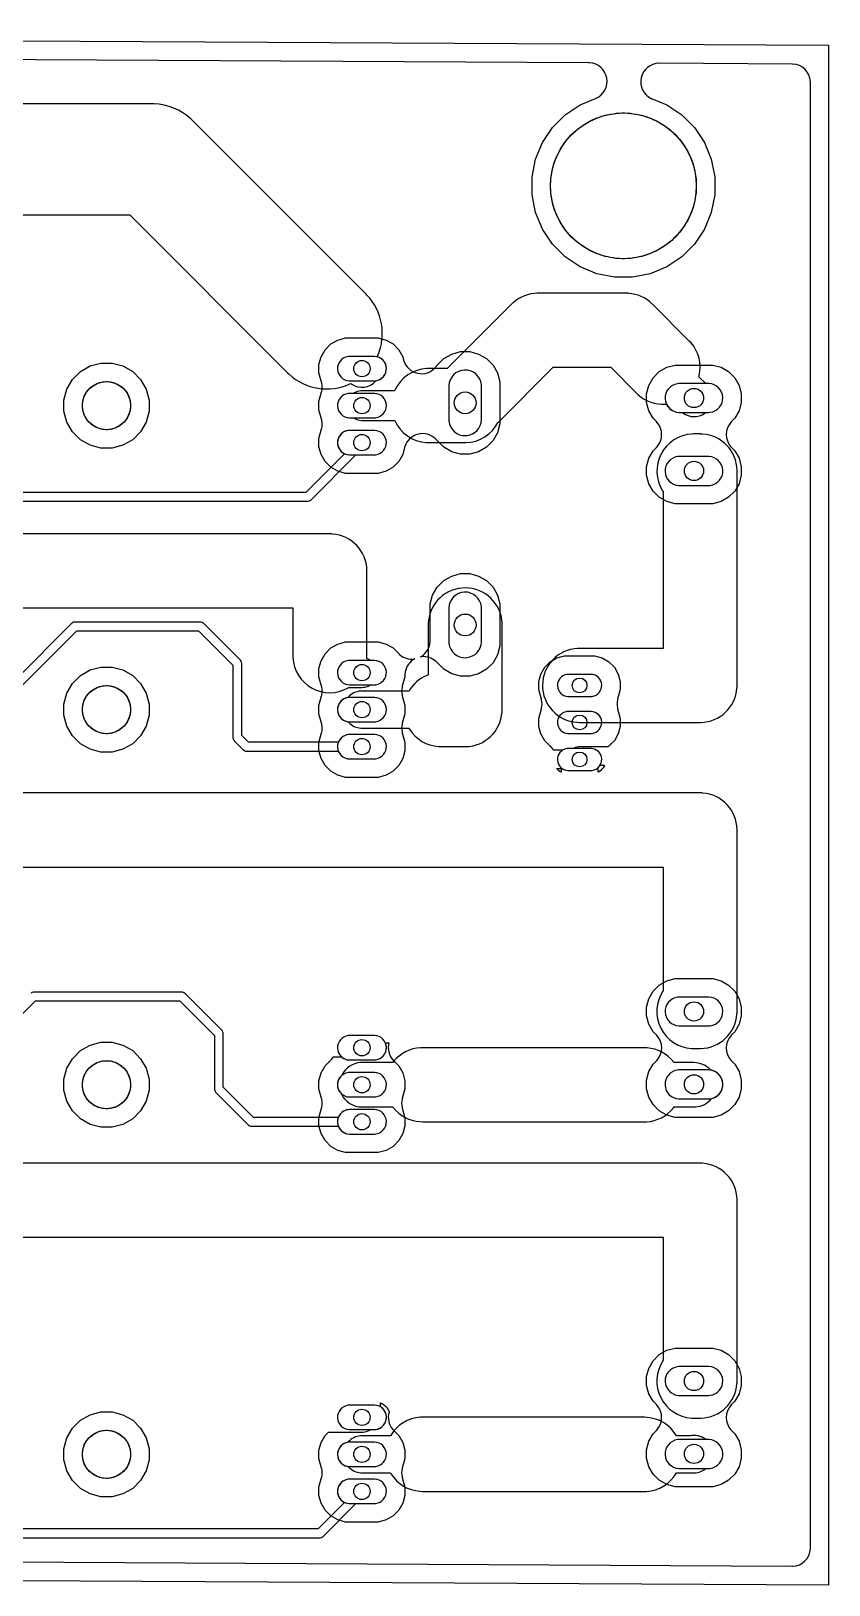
# Model space of a CAD drawing. Header units: millimetres. Extents: x 0 to 184, y -1 to 106.
# Drawn here: x 129.4 to 184.1, y -1 to 105.6 of the extents above; entities that cross this region are included whole.
import ezdxf

# ---------------------------------------------------------------- set-up
doc = ezdxf.new("R2010")
doc.units = ezdxf.units.MM

msp = doc.modelspace()

# ---------------------------------------------------------------- linework, layer by layer
at = {"layer": '16_copper'}
for points in [[(115.59, 93), (136.13, 93), (146.95, 82.18), (147.06, 82.07, 0.302387), (151.23, 81.41), (151.3, 81.44), (151.37, 81.39, 0.365908), (153, 81.6), (153.02, 81.63), (153.08, 81.64), (153.15, 81.66, 0.733231), (153.15, 83.26), (153.1, 83.27), (153.14, 83.35, 0.302387), (152.4, 87.51), (152.34, 87.57), (140.4, 99.5), (140.36, 99.55), (140.31, 99.59, 0.184308), (137.8, 100.62), (137.78, 100.62), (137.77, 100.62), (137.76, 100.62), (137.71, 100.62), (104.54, 100.62)], [(127.84, 73.36), (148.34, 73.36), (148.35, 73.36), (148.36, 73.36, 0.144215), (148.52, 73.42), (148.53, 73.42, 0.015626), (148.55, 73.44), (148.56, 73.44), (151.65, 76.54), (152.93, 76.54), (153.01, 76.55, 0.91633), (152.93, 78.22), (151.19, 78.22), (151.11, 78.21, 0.73323), (150.83, 76.64), (150.87, 76.62), (148.21, 73.96), (127.97, 73.96)], [(115.87, 66.04), (147.32, 66.04), (147.32, 62.77), (147.32, 62.64, 0.557341), (151.11, 60.55), (151.15, 60.58), (152.06, 60.58), (152.14, 60.59, 0.118201), (152.59, 60.73), (152.63, 60.76), (152.93, 60.76), (153.01, 60.77, 0.91633), (152.93, 62.44), (152.63, 62.44), (152.59, 62.46, 0.039239), (152.45, 62.54), (152.39, 62.56), (152.39, 62.6), (152.4, 62.77), (152.4, 68.58), (152.4, 68.6), (152.4, 68.62, 0.390218), (150.03, 71.11), (150, 71.12, 0.010987), (149.89, 71.12), (149.86, 71.12), (65.82, 71.12)], [(124.78, 56.75), (132.5, 64.47), (140.84, 64.47), (143.21, 62.1), (143.21, 57.15), (143.21, 57.14), (143.21, 57.13, 0.144215), (143.27, 56.97), (143.27, 56.96, 0.015626), (143.29, 56.94), (143.29, 56.93), (143.92, 56.3), (143.93, 56.3), (143.94, 56.29, 0.144213), (144.1, 56.22), (144.11, 56.22, 0.015609), (144.13, 56.22), (144.14, 56.22), (150.44, 56.22), (150.45, 56.2, 0.291473), (151.19, 55.68), (152.93, 55.68), (153.01, 55.69, 0.91633), (152.93, 57.36), (151.19, 57.36), (151.11, 57.35, 0.267949), (150.45, 56.84), (150.44, 56.82), (144.27, 56.82), (143.81, 57.28), (143.81, 62.23), (143.81, 62.24), (143.81, 62.25, 0.144215), (143.75, 62.41), (143.75, 62.42, 0.015626), (143.73, 62.44), (143.73, 62.45), (141.19, 64.99), (141.18, 64.99), (141.17, 65, 0.144213), (141.01, 65.07), (141, 65.07, 0.015609), (140.98, 65.07), (140.97, 65.07), (132.37, 65.07), (132.36, 65.07), (132.35, 65.07, 0.144215), (132.19, 65.01), (132.18, 65.01, 0.015626), (132.16, 64.99), (132.15, 64.99), (124.35, 57.18)], [(124.76, 48.26), (172.72, 48.26), (172.72, 39.75), (172.71, 39.74, 0.573708), (174.67, 35.81), (174.84, 35.81), (175.26, 35.81), (175.28, 35.81), (175.3, 35.81, 0.390218), (177.79, 38.18), (177.8, 38.21, 0.010987), (177.8, 38.32), (177.8, 38.35), (177.8, 50.8), (177.8, 50.82), (177.8, 50.84, 0.390218), (175.43, 53.33), (175.4, 53.34, 0.010987), (175.29, 53.34), (175.26, 53.34), (106.68, 53.34)], [(128.57, 37.97), (129.67, 39.07), (139.57, 39.07), (141.94, 36.7), (141.94, 33.02), (141.94, 33.01), (141.94, 33, 0.144215), (142, 32.84), (142, 32.83, 0.015626), (142.02, 32.81), (142.02, 32.8), (144.26, 30.56), (144.27, 30.56), (144.28, 30.55, 0.144213), (144.44, 30.48), (144.45, 30.48, 0.015609), (144.47, 30.48), (144.48, 30.48), (150.44, 30.48), (150.45, 30.46, 0.291473), (151.19, 29.94), (152.93, 29.94), (153.01, 29.95, 0.91633), (152.93, 31.62), (151.19, 31.62), (151.11, 31.61, 0.267949), (150.45, 31.1), (150.44, 31.08), (144.61, 31.08), (142.54, 33.15), (142.54, 36.83), (142.54, 36.84), (142.54, 36.85, 0.144215), (142.48, 37.01), (142.48, 37.02, 0.015626), (142.46, 37.04), (142.46, 37.05), (139.92, 39.59), (139.91, 39.59), (139.9, 39.6, 0.144213), (139.74, 39.67), (139.73, 39.67, 0.015609), (139.71, 39.67), (139.7, 39.67), (129.54, 39.67), (129.53, 39.67), (129.52, 39.67, 0.144215), (129.36, 39.61)], [(124.76, 22.86), (172.72, 22.86), (172.72, 14.39), (172.71, 14.38, 0.573708), (174.67, 10.45), (174.84, 10.45), (175.26, 10.45), (175.28, 10.45), (175.3, 10.45, 0.390218), (177.79, 12.82), (177.8, 12.85, 0.010987), (177.8, 12.96), (177.8, 12.99), (177.8, 25.4), (177.8, 25.42), (177.8, 25.44, 0.390218), (175.43, 27.93), (175.4, 27.94, 0.010987), (175.29, 27.94), (175.26, 27.94), (102.87, 27.94)], [(127, 2.24), (149.18, 2.24), (149.19, 2.24), (149.2, 2.24, 0.144215), (149.36, 2.3), (149.37, 2.3, 0.015626), (149.39, 2.32), (149.4, 2.32), (151.65, 4.58), (152.93, 4.58), (153.01, 4.59, 0.91633), (152.93, 6.26), (151.19, 6.26), (151.11, 6.25, 0.73323), (150.83, 4.68), (150.87, 4.66), (149.05, 2.84), (127.13, 2.84)]]:
    msp.add_lwpolyline(points, format="xyb", dxfattribs=at)
for points in [[(159.16, 77.38), (159.18, 77.38, 0.279811), (161.41, 78.79), (161.42, 78.79), (165.17, 82.55), (169.14, 82.55), (170.93, 80.76), (171.02, 80.67, 0.20107), (172.87, 80.02), (172.95, 80.03), (172.97, 79.98), (173.01, 79.91, 0.244699), (173.81, 79.45), (174.05, 79.45), (174.08, 79.42, 0.326622), (175.58, 79.4), (175.63, 79.45), (175.87, 79.45), (175.96, 79.46, 0.916332), (175.87, 81.43), (175.65, 81.43), (175.18, 81.9), (175.2, 81.99, 0.240089), (174.64, 84.23), (174.52, 84.35), (171.99, 86.89), (171.96, 86.91, 0.178595), (170.36, 87.62), (170.33, 87.63), (170.29, 87.63), (170.22, 87.63), (170.19, 87.63), (164.12, 87.63), (164.09, 87.63, 0.178596), (162.45, 87), (162.43, 86.98), (162.4, 86.96), (162.34, 86.9), (162.32, 86.89), (157.9, 82.46), (156.63, 82.46), (156.51, 82.46, 0.279811), (154.32, 80.98), (154.3, 80.94), (152.06, 80.94), (151.98, 80.93, 0.118201), (151.53, 80.79), (151.49, 80.76), (151.19, 80.76), (151.11, 80.75, 0.91633), (151.19, 79.08), (151.49, 79.08), (151.53, 79.06, 0.139181), (152.06, 78.9), (154.3, 78.9), (154.31, 78.9, 0.279811), (156.46, 77.39), (156.63, 77.38), (159.14, 77.38)], [(175.28, 58.18), (175.3, 58.18, 0.390218), (177.79, 60.55), (177.8, 60.58, 0.010987), (177.8, 60.69), (177.8, 60.72), (177.8, 75.44), (177.8, 75.46), (177.8, 75.48, 0.390218), (175.43, 77.97), (175.4, 77.97, 0.010987), (175.29, 77.97), (175.26, 77.98), (174.84, 77.98), (174.71, 77.97, 0.573708), (172.69, 74.08), (172.72, 74.04), (172.72, 63.26), (166.99, 63.26), (166.86, 63.26, 0.943796), (166.82, 58.19), (166.99, 58.18), (175.26, 58.18)], [(159.16, 56.52), (159.18, 56.52, 0.390218), (161.67, 58.89), (161.68, 58.92, 0.010987), (161.68, 59.03), (161.68, 59.06), (161.68, 64.87), (161.68, 65, 0.943796), (156.61, 65.04), (156.6, 64.87), (156.6, 61.44), (156.5, 61.4, 0.162631), (155.29, 60.34), (155.28, 60.33), (152.06, 60.33), (151.97, 60.33, 0.195357), (151.11, 59.91), (151.1, 59.89), (151.04, 59.88), (150.97, 59.86, 0.767327), (151.04, 58.24), (151.1, 58.23), (151.13, 58.2, 0.195357), (151.99, 57.79), (152.06, 57.79), (155.28, 57.79), (155.33, 57.71, 0.240088), (157.31, 56.53), (157.48, 56.52), (159.14, 56.52)], [(167.86, 57.43, 0.906347), (167.79, 58.94), (166.19, 58.94), (166.12, 58.93, 0.906347), (166.19, 57.42), (167.79, 57.42)], [(167.86, 54.89, 0.906347), (167.79, 56.4), (166.19, 56.4), (166.12, 56.39, 0.906347), (166.19, 54.88), (167.79, 54.88)], [(153.01, 35.03, 0.91633), (152.93, 36.7), (151.19, 36.7), (151.11, 36.69, 0.91633), (151.19, 35.02), (152.93, 35.02)], [(171.58, 30.78, 0.214006), (173.43, 31.73), (173.48, 31.8), (174.84, 31.8), (174.94, 31.8, 0.213926), (176.05, 32.38), (176.13, 32.4, 0.767327), (176.05, 34.31), (175.99, 34.32), (175.97, 34.34, 0.212117), (174.84, 34.84), (173.48, 34.84), (173.45, 34.88, 0.214006), (171.62, 35.85), (171.45, 35.86), (156.21, 35.86), (156.08, 35.86, 0.214006), (154.23, 34.91), (154.18, 34.84), (152.06, 34.84), (151.96, 34.84, 0.261923), (150.71, 34.03), (150.68, 33.96), (150.65, 33.94), (150.6, 33.89, 0.388878), (150.6, 32.75), (150.65, 32.7, 0.297343), (152.06, 31.8), (154.18, 31.8), (154.21, 31.76, 0.214006), (156.04, 30.79), (156.21, 30.78), (171.45, 30.78)], [(153.01, 9.67, 0.91633), (152.93, 11.34), (151.19, 11.34), (151.11, 11.33, 0.91633), (151.19, 9.66), (152.93, 9.66)], [(171.58, 5.42, 0.253245), (173.64, 6.68), (173.65, 6.69), (174.84, 6.69), (174.87, 6.69), (174.89, 6.69, 0.166199), (175.66, 6.99), (175.67, 6.99), (175.87, 6.99), (175.96, 7, 0.916332), (175.87, 8.98), (175.63, 8.98), (175.62, 8.99, 0.103745), (175.14, 9.22), (175.05, 9.24, 0.070271), (174.7, 9.25), (174.61, 9.23), (174.59, 9.23), (173.65, 9.23), (173.6, 9.31, 0.240088), (171.62, 10.49), (171.45, 10.5), (156.21, 10.5), (156.08, 10.5, 0.253245), (154.02, 9.24), (154.01, 9.23), (152.06, 9.23), (151.97, 9.23, 0.195357), (151.11, 8.81), (151.1, 8.79), (151.04, 8.78), (150.97, 8.76, 0.767327), (151.04, 7.14), (151.1, 7.13), (151.13, 7.1, 0.195357), (151.99, 6.69), (152.06, 6.69), (154.01, 6.69), (154.06, 6.61, 0.240088), (156.04, 5.43), (156.21, 5.42), (171.45, 5.42)]]:
    msp.add_lwpolyline(points, format="xyb", close=True, dxfattribs=at)
at = {"layer": '1_copper'}
msp.add_lwpolyline([(2.53, 1.26), (181.55, 0.28), (181.58, 0.28), (181.61, 0.28, 0.385926), (182.83, 1.48), (182.83, 1.5), (182.83, 1.51), (182.83, 1.53), (182.83, 1.55), (182.83, 102.09), (182.83, 102.12), (182.83, 102.14, 0.391869), (181.61, 103.36), (181.59, 103.36), (181.58, 103.36), (181.57, 103.36), (172.46, 103.41), (172.44, 103.41, 0.793368), (171.91, 101), (171.94, 100.99), (171.95, 100.98), (171.96, 100.98), (171.97, 100.97), (172.97, 100.56), (174, 99.87), (174.87, 99), (175.56, 97.97), (176.03, 96.83), (176.27, 95.62), (176.27, 94.38), (176.03, 93.17), (175.56, 92.03), (174.87, 91), (174, 90.13), (172.97, 89.44), (171.83, 88.97), (170.62, 88.73), (169.38, 88.73), (168.17, 88.97), (167.03, 89.44), (166, 90.13), (165.13, 91), (164.44, 92.03), (163.97, 93.17), (163.73, 94.38), (163.73, 95.62), (163.97, 96.83), (164.44, 97.97), (165.13, 99), (166, 99.87), (167.03, 100.56), (168.09, 101), (168.11, 101), (168.12, 101.01, 0.786533), (167.68, 103.44), (167.64, 103.44), (167.62, 103.44), (167.62, 103.44), (167.61, 103.44), (91.69, 103.85)], format="xyb", dxfattribs=at)
for points in [[(150.94, 75.27), (150.41, 75.42), (149.93, 75.69), (149.53, 76.09), (149.26, 76.57), (149.11, 77.1), (149.11, 77.66), (149.29, 78.32), (149.3, 78.35), (149.31, 78.38, 0.105623), (149.31, 78.91), (149.3, 78.93), (149.3, 78.94), (149.3, 78.95), (149.29, 78.98), (149.11, 79.64), (149.11, 80.2), (149.29, 80.86), (149.3, 80.89), (149.31, 80.92, 0.105623), (149.31, 81.45), (149.3, 81.47), (149.3, 81.48), (149.3, 81.49), (149.29, 81.52), (149.11, 82.18), (149.11, 82.74), (149.26, 83.27), (149.53, 83.75), (149.93, 84.15), (150.41, 84.42), (150.94, 84.57), (153.18, 84.57), (153.71, 84.42), (154.19, 84.15), (154.59, 83.75), (154.86, 83.27), (154.92, 83.05, 0.604475), (157.12, 82.56), (157.14, 82.59), (157.16, 82.61, 0.017248), (157.21, 82.69), (157.22, 82.7), (157.22, 82.7), (157.67, 83.15), (158.22, 83.46), (158.82, 83.63), (159.46, 83.63), (160.06, 83.46), (160.61, 83.15), (161.06, 82.7), (161.37, 82.16), (161.53, 81.55), (161.53, 78.67), (161.37, 78.06), (161.06, 77.52), (160.61, 77.07), (160.06, 76.76), (159.46, 76.59), (158.82, 76.59), (158.22, 76.76), (157.67, 77.07), (157.12, 77.62), (157.12, 77.62), (157.11, 77.63, 0.557556), (155.01, 77.12), (154.99, 77.05), (154.86, 76.57), (154.59, 76.09), (154.19, 75.69), (153.71, 75.42), (153.18, 75.27)], [(153.01, 81.63, 0.91633), (152.93, 83.3), (151.19, 83.3), (151.11, 83.29, 0.91633), (151.19, 81.62), (152.93, 81.62)], [(159.27, 77.87, 0.368919), (160.26, 78.94), (160.26, 81.28), (160.26, 81.37, 0.92439), (158.02, 81.28), (158.02, 78.94), (158.02, 78.85, 0.391392), (159.18, 77.86)], [(173.55, 73.17), (172.98, 73.33), (172.46, 73.63), (172.04, 74.05), (171.74, 74.56), (171.59, 75.14), (171.59, 75.73), (171.74, 76.31), (172.04, 76.82), (172.26, 77.04), (172.27, 77.06), (172.29, 77.08, 0.385926), (172.3, 78.78), (172.29, 78.8, 0.005349), (172.27, 78.82), (172.26, 78.84), (172.04, 79.05), (171.74, 79.57), (171.59, 80.14), (171.59, 80.74), (171.74, 81.31), (172.04, 81.83), (172.46, 82.25), (172.98, 82.55), (173.55, 82.7), (176.13, 82.7), (176.7, 82.55), (177.22, 82.25), (177.64, 81.83), (177.94, 81.31), (178.09, 80.74), (178.09, 80.14), (177.94, 79.57), (177.64, 79.05), (177.42, 78.84), (177.41, 78.82), (177.39, 78.8, 0.385926), (177.38, 77.09), (177.39, 77.07, 0.005337), (177.41, 77.05), (177.42, 77.04), (177.64, 76.82), (177.94, 76.31), (178.09, 75.73), (178.09, 75.14), (177.94, 74.56), (177.64, 74.05), (177.22, 73.63), (176.7, 73.33), (176.13, 73.17)], [(175.96, 79.46, 0.916332), (175.87, 81.43), (173.81, 81.43), (173.72, 81.42, 0.916332), (173.81, 79.45), (175.87, 79.45)], [(153.01, 79.09, 0.91633), (152.93, 80.76), (151.19, 80.76), (151.11, 80.75, 0.91633), (151.19, 79.08), (152.93, 79.08)], [(153.01, 76.55, 0.91633), (152.93, 78.22), (151.19, 78.22), (151.11, 78.21, 0.91633), (151.19, 76.54), (152.93, 76.54)], [(175.96, 74.45, 0.916332), (175.87, 76.43), (173.81, 76.43), (173.72, 76.42, 0.916332), (173.81, 74.44), (175.87, 74.44)], [(158.82, 61.35), (158.22, 61.52), (157.67, 61.83), (157.17, 62.33), (157.15, 62.35), (157.12, 62.38, 0.206267), (156.17, 62.69), (156.13, 62.69), (156.12, 62.69), (156.12, 62.69), (156.08, 62.68), (156.08, 62.68), (156.09, 62.69), (156.12, 62.71, 0.2506), (156.74, 63.73), (156.74, 63.74), (156.74, 63.75), (156.75, 63.76), (156.75, 63.8), (156.75, 66.31), (156.91, 66.92), (157.22, 67.46), (157.67, 67.91), (158.22, 68.22), (158.82, 68.39), (159.46, 68.39), (160.06, 68.22), (160.61, 67.91), (161.06, 67.46), (161.37, 66.92), (161.53, 66.31), (161.53, 63.43), (161.37, 62.82), (161.06, 62.28), (160.61, 61.83), (160.06, 61.52), (159.46, 61.35)], [(159.27, 62.63, 0.368919), (160.26, 63.7), (160.26, 66.04), (160.26, 66.13, 0.92439), (158.02, 66.04), (158.02, 63.7), (158.02, 63.61, 0.391392), (159.18, 62.62)], [(150.94, 54.41), (150.41, 54.56), (149.93, 54.83), (149.53, 55.23), (149.26, 55.71), (149.11, 56.24), (149.11, 56.8), (149.29, 57.46), (149.3, 57.49), (149.31, 57.52, 0.105623), (149.31, 58.05), (149.3, 58.07), (149.3, 58.08), (149.3, 58.09), (149.29, 58.12), (149.11, 58.78), (149.11, 59.34), (149.29, 60), (149.3, 60.03), (149.31, 60.06, 0.105623), (149.31, 60.59), (149.3, 60.61), (149.3, 60.62), (149.3, 60.63), (149.29, 60.66), (149.11, 61.32), (149.11, 61.88), (149.26, 62.41), (149.53, 62.89), (149.93, 63.29), (150.41, 63.56), (150.94, 63.71), (153.18, 63.71), (153.71, 63.56), (154.19, 63.29), (154.58, 62.9), (154.6, 62.88), (154.63, 62.85, 0.21721), (155.64, 62.54), (155.67, 62.55), (155.68, 62.55), (155.66, 62.54), (155.63, 62.52, -0.003064), (155.62, 62.51), (155.59, 62.49), (155.56, 62.47, 0.23204), (155.01, 61.5), (155.01, 61.49), (155.01, 61.48), (155.01, 61.46), (155.01, 61.43), (155.01, 61.32), (154.83, 60.66), (154.82, 60.63), (154.81, 60.6, 0.105623), (154.81, 60.07), (154.82, 60.05), (154.82, 60.04), (154.82, 60.03), (154.83, 60), (155.01, 59.34), (155.01, 58.78), (154.83, 58.12), (154.82, 58.09), (154.81, 58.06, 0.105623), (154.81, 57.53), (154.82, 57.51), (154.82, 57.5), (154.82, 57.49), (154.83, 57.46), (155.01, 56.8), (155.01, 56.24), (154.86, 55.71), (154.59, 55.23), (154.19, 54.83), (153.71, 54.56), (153.18, 54.41)], [(153.01, 60.77, 0.91633), (152.93, 62.44), (151.19, 62.44), (151.11, 62.43, 0.91633), (151.19, 60.76), (152.93, 60.76)], [(165.2, 56.28), (165.19, 56.29, 0.056923), (165.02, 56.52), (165, 56.53), (164.98, 56.55), (164.97, 56.56), (164.97, 56.56), (164.97, 56.56), (164.96, 56.57), (164.95, 56.58), (164.95, 56.58), (164.93, 56.6, 0.011228), (164.89, 56.64), (164.85, 56.68), (164.84, 56.69), (164.84, 56.69), (164.84, 56.69), (164.6, 56.93), (164.33, 57.4), (164.2, 57.91), (164.2, 58.45), (164.38, 59.12), (164.38, 59.15), (164.39, 59.18, 0.105623), (164.39, 59.71), (164.39, 59.73), (164.39, 59.74), (164.38, 59.75), (164.38, 59.78), (164.2, 60.45), (164.2, 60.99), (164.33, 61.5), (164.6, 61.97), (164.98, 62.35), (165.44, 62.61), (165.96, 62.75), (168.02, 62.75), (168.54, 62.61), (169, 62.35), (169.38, 61.97), (169.65, 61.5), (169.78, 60.99), (169.78, 60.45), (169.6, 59.78), (169.6, 59.75), (169.59, 59.72, 0.105623), (169.59, 59.19), (169.59, 59.17), (169.59, 59.16), (169.6, 59.15), (169.6, 59.12), (169.78, 58.45), (169.78, 57.91), (169.65, 57.4), (169.38, 56.93), (169.14, 56.69), (169.13, 56.68), (169.12, 56.68, 0.012274), (169.08, 56.63), (169.07, 56.62), (169.07, 56.61), (169.06, 56.61), (169.05, 56.6), (169.03, 56.58), (169.03, 56.58, 0.008465), (169, 56.55), (169, 56.55, 0.009066), (168.96, 56.52), (168.96, 56.51), (166.99, 56.51), (166.98, 56.51), (166.98, 56.51, 0.145667), (166.63, 56.41), (166.63, 56.4), (166.63, 56.4), (166.19, 56.4), (166.12, 56.39, 0.098491), (165.84, 56.29), (165.81, 56.28)], [(167.86, 59.97, 0.906347), (167.79, 61.48), (166.19, 61.48), (166.12, 61.47, 0.906347), (166.19, 59.96), (167.79, 59.96)], [(153.01, 58.23, 0.91633), (152.93, 59.9), (151.19, 59.9), (151.11, 59.89, 0.91633), (151.19, 58.22), (152.93, 58.22)], [(167.86, 57.43, 0.906347), (167.79, 58.94), (166.19, 58.94), (166.12, 58.93, 0.906347), (166.19, 57.42), (167.79, 57.42)], [(153.01, 55.69, 0.91633), (152.93, 57.36), (151.19, 57.36), (151.11, 57.35, 0.91633), (151.19, 55.68), (152.93, 55.68)], [(165.66, 54.79), (165.56, 54.87), (165.46, 54.97), (165.43, 55.01), (165.73, 55.01), (165.73, 55, 0.010695), (165.72, 54.95), (165.72, 54.93, 0.005348), (165.72, 54.9), (165.72, 54.88), (165.72, 54.76)], [(168.26, 54.88, 0.035091), (168.25, 55.06), (168.25, 55.06), (168.26, 55.07), (168.32, 55.13, 0.048029), (168.4, 55.25), (168.67, 55.25), (168.68, 55.24), (168.68, 55.23), (168.67, 55.19), (168.6, 55.07), (168.52, 54.97), (168.42, 54.87), (168.32, 54.79), (168.26, 54.76)], [(173.55, 31.08), (172.98, 31.24), (172.46, 31.54), (172.04, 31.96), (171.74, 32.47), (171.59, 33.05), (171.59, 33.64), (171.74, 34.22), (172.04, 34.73), (172.26, 34.95), (172.27, 34.97), (172.29, 34.99), (172.3, 35), (172.3, 35), (172.31, 35), (172.32, 35.01, 0.378084), (172.3, 36.69), (172.29, 36.71, 0.005349), (172.27, 36.73), (172.26, 36.75), (172.04, 36.96), (171.74, 37.48), (171.59, 38.05), (171.59, 38.65), (171.74, 39.22), (172.04, 39.74), (172.46, 40.16), (172.98, 40.46), (173.55, 40.61), (176.13, 40.61), (176.7, 40.46), (177.22, 40.16), (177.64, 39.74), (177.94, 39.22), (178.09, 38.65), (178.09, 38.05), (177.94, 37.48), (177.64, 36.96), (177.42, 36.75), (177.41, 36.73), (177.39, 36.71, 0.385926), (177.38, 35), (177.39, 34.99), (177.39, 34.98), (177.39, 34.98), (177.4, 34.97), (177.41, 34.96), (177.42, 34.95), (177.64, 34.73), (177.94, 34.22), (178.09, 33.64), (178.09, 33.05), (177.94, 32.47), (177.64, 31.96), (177.22, 31.54), (176.7, 31.24), (176.13, 31.08)], [(175.96, 37.37, 0.916332), (175.87, 39.34), (173.81, 39.34), (173.72, 39.33, 0.916332), (173.81, 37.36), (175.87, 37.36)], [(150.94, 28.67), (150.41, 28.82), (149.93, 29.09), (149.53, 29.49), (149.26, 29.97), (149.11, 30.5), (149.11, 31.06), (149.29, 31.72), (149.29, 31.73), (149.29, 31.73), (149.3, 31.74), (149.3, 31.75), (149.31, 31.78, 0.105623), (149.31, 32.31), (149.3, 32.33), (149.3, 32.34), (149.3, 32.35), (149.29, 32.38), (149.11, 33.04), (149.11, 33.6), (149.26, 34.13), (149.53, 34.61), (149.76, 34.84), (149.77, 34.85), (149.78, 34.86, 0.010141), (149.82, 34.9), (149.82, 34.9), (149.84, 34.92), (149.84, 34.92), (149.85, 34.94), (149.86, 34.94), (149.87, 34.95, 0.066016), (150.08, 35.21), (150.08, 35.23), (150.67, 35.23), (150.71, 35.19, 0.153915), (151.19, 35.02), (152.93, 35.02), (153.01, 35.03, 0.493145), (153.67, 36.18), (153.67, 36.2), (153.91, 36.2), (153.91, 36.18, 0.24578), (154.17, 35.03), (154.19, 35.02, 0.012722), (154.23, 34.97), (154.25, 34.95), (154.26, 34.94), (154.26, 34.94), (154.27, 34.93), (154.28, 34.92), (154.28, 34.92), (154.3, 34.9), (154.3, 34.9), (154.31, 34.89), (154.34, 34.86), (154.35, 34.85), (154.36, 34.84), (154.36, 34.84), (154.59, 34.61), (154.86, 34.13), (155.01, 33.6), (155.01, 33.04), (154.83, 32.38), (154.82, 32.35), (154.81, 32.32, 0.105623), (154.81, 31.79), (154.82, 31.77), (154.82, 31.76), (154.82, 31.75), (154.83, 31.72), (155.01, 31.06), (155.01, 30.5), (154.86, 29.97), (154.59, 29.49), (154.19, 29.09), (153.71, 28.82), (153.18, 28.67)], [(153.01, 32.49, 0.91633), (152.93, 34.16), (151.19, 34.16), (151.11, 34.15, 0.91633), (151.19, 32.48), (152.93, 32.48)], [(175.96, 32.36, 0.916332), (175.87, 34.34), (173.81, 34.34), (173.72, 34.33, 0.916332), (173.81, 32.35), (175.87, 32.35)], [(153.01, 29.95, 0.91633), (152.93, 31.62), (151.19, 31.62), (151.11, 31.61, 0.91633), (151.19, 29.94), (152.93, 29.94)], [(173.55, 5.72), (172.98, 5.88), (172.46, 6.18), (172.04, 6.6), (171.74, 7.11), (171.59, 7.69), (171.59, 8.28), (171.74, 8.86), (172.04, 9.37), (172.26, 9.59), (172.27, 9.61), (172.29, 9.63, 0.385926), (172.3, 11.33), (172.29, 11.35, 0.005349), (172.27, 11.37), (172.26, 11.39), (172.04, 11.6), (171.74, 12.12), (171.59, 12.69), (171.59, 13.29), (171.74, 13.86), (172.04, 14.38), (172.46, 14.8), (172.98, 15.1), (173.55, 15.25), (176.13, 15.25), (176.7, 15.1), (177.22, 14.8), (177.64, 14.38), (177.94, 13.86), (178.09, 13.29), (178.09, 12.69), (177.94, 12.12), (177.64, 11.6), (177.42, 11.39), (177.41, 11.37), (177.39, 11.35, 0.385926), (177.38, 9.64), (177.39, 9.62, 0.005337), (177.41, 9.6), (177.42, 9.59), (177.64, 9.37), (177.94, 8.86), (178.09, 8.28), (178.09, 7.69), (177.94, 7.11), (177.64, 6.6), (177.22, 6.18), (176.7, 5.88), (176.13, 5.72)], [(175.96, 12.01, 0.916332), (175.87, 13.98), (173.81, 13.98), (173.72, 13.97, 0.916332), (173.81, 12), (175.87, 12)], [(150.94, 3.31), (150.41, 3.46), (149.93, 3.73), (149.53, 4.13), (149.26, 4.61), (149.11, 5.14), (149.11, 5.7), (149.29, 6.36), (149.3, 6.39), (149.31, 6.42, 0.105623), (149.31, 6.95), (149.3, 6.97), (149.3, 6.98), (149.3, 6.99), (149.29, 7.02), (149.11, 7.68), (149.11, 8.24), (149.26, 8.77), (149.53, 9.25), (149.76, 9.48), (149.76, 9.48), (152.06, 9.48), (152.14, 9.49, 0.118201), (152.59, 9.63), (152.63, 9.66), (152.93, 9.66), (153.01, 9.67, 0.700207), (153.35, 11.21), (153.32, 11.22, 0.009263), (153.33, 11.27), (153.33, 11.29, 0.005348), (153.33, 11.32), (153.33, 11.34), (153.33, 11.5), (153.43, 11.46), (153.53, 11.39), (153.63, 11.32), (153.71, 11.23), (153.79, 11.13), (153.86, 11.03), (153.91, 10.92), (153.92, 10.88), (153.92, 10.86, 0.255109), (154.17, 9.67), (154.19, 9.66, 0.012722), (154.23, 9.61), (154.25, 9.59), (154.26, 9.58), (154.26, 9.58), (154.27, 9.57), (154.28, 9.56), (154.28, 9.56), (154.3, 9.54), (154.3, 9.54), (154.31, 9.53), (154.34, 9.5), (154.35, 9.49), (154.36, 9.48), (154.36, 9.48), (154.59, 9.25), (154.86, 8.77), (155.01, 8.24), (155.01, 7.68), (154.83, 7.02), (154.82, 6.99), (154.81, 6.96, 0.105623), (154.81, 6.43), (154.82, 6.41), (154.82, 6.4), (154.82, 6.39), (154.83, 6.36), (155.01, 5.7), (155.01, 5.14), (154.86, 4.61), (154.59, 4.13), (154.19, 3.73), (153.71, 3.46), (153.18, 3.31)], [(153.01, 7.13, 0.91633), (152.93, 8.8), (151.19, 8.8), (151.11, 8.79, 0.91633), (151.19, 7.12), (152.93, 7.12)], [(175.96, 7, 0.916332), (175.87, 8.98), (173.81, 8.98), (173.72, 8.97, 0.916332), (173.81, 6.99), (175.87, 6.99)], [(153.01, 4.59, 0.91633), (152.93, 6.26), (151.19, 6.26), (151.11, 6.25, 0.91633), (151.19, 4.58), (152.93, 4.58)]]:
    msp.add_lwpolyline(points, format="xyb", close=True, dxfattribs=at)
for points in [[(134.15, 77), (133.41, 77.2), (132.74, 77.58), (132.2, 78.13), (131.81, 78.79), (131.61, 79.54), (131.61, 80.3), (131.81, 81.05), (132.2, 81.71), (132.74, 82.26), (133.41, 82.64), (134.15, 82.84), (134.92, 82.84), (135.66, 82.64), (136.33, 82.26), (136.87, 81.71), (137.26, 81.05), (137.45, 80.3), (137.45, 79.54), (137.26, 78.79), (136.87, 78.13), (136.33, 77.58), (135.66, 77.2), (134.92, 77)], [(134.15, 56.14), (133.41, 56.34), (132.74, 56.72), (132.2, 57.27), (131.81, 57.93), (131.61, 58.68), (131.61, 59.44), (131.81, 60.19), (132.2, 60.85), (132.74, 61.4), (133.41, 61.78), (134.15, 61.98), (134.92, 61.98), (135.66, 61.78), (136.33, 61.4), (136.87, 60.85), (137.26, 60.19), (137.45, 59.44), (137.45, 58.68), (137.26, 57.93), (136.87, 57.27), (136.33, 56.72), (135.66, 56.34), (134.92, 56.14)], [(134.15, 30.4), (133.41, 30.6), (132.74, 30.98), (132.2, 31.53), (131.81, 32.19), (131.61, 32.94), (131.61, 33.7), (131.81, 34.45), (132.2, 35.11), (132.74, 35.66), (133.41, 36.04), (134.15, 36.24), (134.92, 36.24), (135.66, 36.04), (136.33, 35.66), (136.87, 35.11), (137.26, 34.45), (137.45, 33.7), (137.45, 32.94), (137.26, 32.19), (136.87, 31.53), (136.33, 30.98), (135.66, 30.6), (134.92, 30.4)], [(134.15, 5.04), (133.41, 5.24), (132.74, 5.62), (132.2, 6.17), (131.81, 6.83), (131.61, 7.58), (131.61, 8.34), (131.81, 9.09), (132.2, 9.75), (132.74, 10.3), (133.41, 10.68), (134.15, 10.88), (134.92, 10.88), (135.66, 10.68), (136.33, 10.3), (136.87, 9.75), (137.26, 9.09), (137.45, 8.34), (137.45, 7.58), (137.26, 6.83), (136.87, 6.17), (136.33, 5.62), (135.66, 5.24), (134.92, 5.04)]]:
    msp.add_lwpolyline(points, close=True, dxfattribs=at)
at = {"layer": 'drills_NPTH'}
for centre, radius in [((170, 95), 5), ((134.53, 79.92), 1.65), ((134.53, 59.06), 1.65), ((134.53, 33.32), 1.65), ((134.53, 7.96), 1.65)]:
    msp.add_circle(centre, radius, dxfattribs=at)
at = {"layer": 'drills_PTH'}
for centre, radius in [((152.06, 82.46), 0.559), ((174.84, 80.44), 0.66), ((152.06, 79.92), 0.559), ((159.14, 80.11), 0.749), ((152.06, 77.38), 0.559), ((174.84, 75.44), 0.66), ((159.14, 64.87), 0.749), ((152.06, 61.6), 0.559), ((166.99, 60.72), 0.508), ((152.06, 59.06), 0.559), ((166.99, 58.18), 0.508), ((152.06, 56.52), 0.559), ((166.99, 55.64), 0.508), ((174.84, 38.35), 0.66), ((152.06, 35.86), 0.559), ((152.06, 33.32), 0.559), ((174.84, 33.35), 0.66), ((152.06, 30.78), 0.559), ((174.84, 12.99), 0.66), ((152.06, 10.5), 0.559), ((174.84, 7.99), 0.66), ((152.06, 7.96), 0.559), ((152.06, 5.42), 0.559)]:
    msp.add_circle(centre, radius, dxfattribs=at)
at = {"layer": 'holes'}
for points in [[(175, 94.9), (174.99, 94.71), (174.98, 94.51), (174.95, 94.31), (174.92, 94.12), (174.88, 93.93), (174.84, 93.74), (174.79, 93.55), (174.72, 93.36), (174.66, 93.18), (174.58, 93), (174.5, 92.82), (174.41, 92.64), (174.31, 92.47), (174.21, 92.3), (174.1, 92.14), (173.99, 91.98), (173.87, 91.83), (173.74, 91.68), (173.6, 91.53), (173.47, 91.4), (173.32, 91.26), (173.17, 91.13), (173.02, 91.01), (172.86, 90.9), (172.7, 90.79), (172.53, 90.69), (172.36, 90.59), (172.18, 90.5), (172, 90.42), (171.82, 90.34), (171.64, 90.28), (171.45, 90.21), (171.26, 90.16), (171.07, 90.12), (170.88, 90.08), (170.69, 90.05), (170.49, 90.02), (170.29, 90.01), (170.1, 90), (169.9, 90), (169.71, 90.01), (169.51, 90.02), (169.31, 90.05), (169.12, 90.08), (168.93, 90.12), (168.74, 90.16), (168.55, 90.21), (168.36, 90.28), (168.18, 90.34), (168, 90.42), (167.82, 90.5), (167.64, 90.59), (167.47, 90.69), (167.3, 90.79), (167.14, 90.9), (166.98, 91.01), (166.83, 91.13), (166.68, 91.26), (166.53, 91.4), (166.4, 91.53), (166.26, 91.68), (166.13, 91.83), (166.01, 91.98), (165.9, 92.14), (165.79, 92.3), (165.69, 92.47), (165.59, 92.64), (165.5, 92.82), (165.42, 93), (165.34, 93.18), (165.28, 93.36), (165.21, 93.55), (165.16, 93.74), (165.12, 93.93), (165.08, 94.12), (165.05, 94.31), (165.02, 94.51), (165.01, 94.71), (165, 94.9), (165, 95.1), (165.01, 95.29), (165.02, 95.49), (165.05, 95.69), (165.08, 95.88), (165.12, 96.07), (165.16, 96.26), (165.21, 96.45), (165.28, 96.64), (165.34, 96.82), (165.42, 97), (165.5, 97.18), (165.59, 97.36), (165.69, 97.53), (165.79, 97.7), (165.9, 97.86), (166.01, 98.02), (166.13, 98.17), (166.26, 98.32), (166.4, 98.47), (166.53, 98.6), (166.68, 98.74), (166.83, 98.87), (166.98, 98.99), (167.14, 99.1), (167.3, 99.21), (167.47, 99.31), (167.64, 99.41), (167.82, 99.5), (168, 99.58), (168.18, 99.66), (168.36, 99.72), (168.55, 99.79), (168.74, 99.84), (168.93, 99.88), (169.12, 99.92), (169.31, 99.95), (169.51, 99.98), (169.71, 99.99), (169.9, 100), (170.1, 100), (170.29, 99.99), (170.49, 99.98), (170.69, 99.95), (170.88, 99.92), (171.07, 99.88), (171.26, 99.84), (171.45, 99.79), (171.64, 99.72), (171.82, 99.66), (172, 99.58), (172.18, 99.5), (172.36, 99.41), (172.53, 99.31), (172.7, 99.21), (172.86, 99.1), (173.02, 98.99), (173.17, 98.87), (173.32, 98.74), (173.47, 98.6), (173.6, 98.47), (173.74, 98.32), (173.87, 98.17), (173.99, 98.02), (174.1, 97.86), (174.21, 97.7), (174.31, 97.53), (174.41, 97.36), (174.5, 97.18), (174.58, 97), (174.66, 96.82), (174.72, 96.64), (174.79, 96.45), (174.84, 96.26), (174.88, 96.07), (174.92, 95.88), (174.95, 95.69), (174.98, 95.49), (174.99, 95.29), (175, 95.1), (175, 94.9)], [(134.59, 81.57), (134.7, 81.56), (134.8, 81.55), (134.91, 81.53), (135.01, 81.5), (135.12, 81.47), (135.22, 81.42), (135.31, 81.38), (135.41, 81.32), (135.5, 81.26), (135.58, 81.2), (135.66, 81.13), (135.74, 81.05), (135.81, 80.97), (135.88, 80.88), (135.94, 80.79), (135.99, 80.7), (136.04, 80.6), (136.08, 80.5), (136.11, 80.4), (136.14, 80.3), (136.16, 80.19), (136.18, 80.08), (136.19, 79.97), (136.19, 79.87), (136.18, 79.76), (136.16, 79.65), (136.14, 79.54), (136.11, 79.44), (136.08, 79.34), (136.04, 79.24), (135.99, 79.14), (135.94, 79.05), (135.88, 78.96), (135.81, 78.87), (135.74, 78.79), (135.66, 78.71), (135.58, 78.64), (135.5, 78.58), (135.41, 78.52), (135.31, 78.46), (135.22, 78.42), (135.12, 78.37), (135.01, 78.34), (134.91, 78.31), (134.8, 78.29), (134.7, 78.28), (134.59, 78.27), (134.48, 78.27), (134.37, 78.28), (134.26, 78.29), (134.16, 78.31), (134.05, 78.34), (133.95, 78.37), (133.85, 78.42), (133.76, 78.46), (133.66, 78.52), (133.57, 78.58), (133.49, 78.64), (133.4, 78.71), (133.33, 78.79), (133.26, 78.87), (133.19, 78.96), (133.13, 79.05), (133.08, 79.14), (133.03, 79.24), (132.99, 79.34), (132.95, 79.44), (132.93, 79.54), (132.9, 79.65), (132.89, 79.76), (132.88, 79.87), (132.88, 79.97), (132.89, 80.08), (132.9, 80.19), (132.93, 80.3), (132.95, 80.4), (132.99, 80.5), (133.03, 80.6), (133.08, 80.7), (133.13, 80.79), (133.19, 80.88), (133.26, 80.97), (133.33, 81.05), (133.4, 81.13), (133.49, 81.2), (133.57, 81.26), (133.66, 81.32), (133.76, 81.38), (133.85, 81.42), (133.95, 81.47), (134.05, 81.5), (134.16, 81.53), (134.26, 81.55), (134.37, 81.56), (134.48, 81.57), (134.59, 81.57)], [(134.59, 60.71), (134.7, 60.7), (134.8, 60.69), (134.91, 60.67), (135.01, 60.64), (135.12, 60.61), (135.22, 60.56), (135.31, 60.52), (135.41, 60.46), (135.5, 60.4), (135.58, 60.34), (135.66, 60.27), (135.74, 60.19), (135.81, 60.11), (135.88, 60.02), (135.94, 59.93), (135.99, 59.84), (136.04, 59.74), (136.08, 59.64), (136.11, 59.54), (136.14, 59.44), (136.16, 59.33), (136.18, 59.22), (136.19, 59.11), (136.19, 59.01), (136.18, 58.9), (136.16, 58.79), (136.14, 58.68), (136.11, 58.58), (136.08, 58.48), (136.04, 58.38), (135.99, 58.28), (135.94, 58.19), (135.88, 58.1), (135.81, 58.01), (135.74, 57.93), (135.66, 57.85), (135.58, 57.78), (135.5, 57.72), (135.41, 57.66), (135.31, 57.6), (135.22, 57.56), (135.12, 57.51), (135.01, 57.48), (134.91, 57.45), (134.8, 57.43), (134.7, 57.42), (134.59, 57.41), (134.48, 57.41), (134.37, 57.42), (134.26, 57.43), (134.16, 57.45), (134.05, 57.48), (133.95, 57.51), (133.85, 57.56), (133.76, 57.6), (133.66, 57.66), (133.57, 57.72), (133.49, 57.78), (133.4, 57.85), (133.33, 57.93), (133.26, 58.01), (133.19, 58.1), (133.13, 58.19), (133.08, 58.28), (133.03, 58.38), (132.99, 58.48), (132.95, 58.58), (132.93, 58.68), (132.9, 58.79), (132.89, 58.9), (132.88, 59.01), (132.88, 59.11), (132.89, 59.22), (132.9, 59.33), (132.93, 59.44), (132.95, 59.54), (132.99, 59.64), (133.03, 59.74), (133.08, 59.84), (133.13, 59.93), (133.19, 60.02), (133.26, 60.11), (133.33, 60.19), (133.4, 60.27), (133.49, 60.34), (133.57, 60.4), (133.66, 60.46), (133.76, 60.52), (133.85, 60.56), (133.95, 60.61), (134.05, 60.64), (134.16, 60.67), (134.26, 60.69), (134.37, 60.7), (134.48, 60.71), (134.59, 60.71)], [(134.59, 34.97), (134.7, 34.96), (134.8, 34.95), (134.91, 34.93), (135.01, 34.9), (135.12, 34.87), (135.22, 34.82), (135.31, 34.78), (135.41, 34.72), (135.5, 34.66), (135.58, 34.6), (135.66, 34.53), (135.74, 34.45), (135.81, 34.37), (135.88, 34.28), (135.94, 34.19), (135.99, 34.1), (136.04, 34), (136.08, 33.9), (136.11, 33.8), (136.14, 33.7), (136.16, 33.59), (136.18, 33.48), (136.19, 33.37), (136.19, 33.27), (136.18, 33.16), (136.16, 33.05), (136.14, 32.94), (136.11, 32.84), (136.08, 32.74), (136.04, 32.64), (135.99, 32.54), (135.94, 32.45), (135.88, 32.36), (135.81, 32.27), (135.74, 32.19), (135.66, 32.11), (135.58, 32.04), (135.5, 31.98), (135.41, 31.92), (135.31, 31.86), (135.22, 31.82), (135.12, 31.77), (135.01, 31.74), (134.91, 31.71), (134.8, 31.69), (134.7, 31.68), (134.59, 31.67), (134.48, 31.67), (134.37, 31.68), (134.26, 31.69), (134.16, 31.71), (134.05, 31.74), (133.95, 31.77), (133.85, 31.82), (133.76, 31.86), (133.66, 31.92), (133.57, 31.98), (133.49, 32.04), (133.4, 32.11), (133.33, 32.19), (133.26, 32.27), (133.19, 32.36), (133.13, 32.45), (133.08, 32.54), (133.03, 32.64), (132.99, 32.74), (132.95, 32.84), (132.93, 32.94), (132.9, 33.05), (132.89, 33.16), (132.88, 33.27), (132.88, 33.37), (132.89, 33.48), (132.9, 33.59), (132.93, 33.7), (132.95, 33.8), (132.99, 33.9), (133.03, 34), (133.08, 34.1), (133.13, 34.19), (133.19, 34.28), (133.26, 34.37), (133.33, 34.45), (133.4, 34.53), (133.49, 34.6), (133.57, 34.66), (133.66, 34.72), (133.76, 34.78), (133.85, 34.82), (133.95, 34.87), (134.05, 34.9), (134.16, 34.93), (134.26, 34.95), (134.37, 34.96), (134.48, 34.97), (134.59, 34.97)], [(134.59, 9.61), (134.7, 9.6), (134.8, 9.59), (134.91, 9.57), (135.01, 9.54), (135.12, 9.51), (135.22, 9.46), (135.31, 9.42), (135.41, 9.36), (135.5, 9.3), (135.58, 9.24), (135.66, 9.17), (135.74, 9.09), (135.81, 9.01), (135.88, 8.92), (135.94, 8.83), (135.99, 8.74), (136.04, 8.64), (136.08, 8.54), (136.11, 8.44), (136.14, 8.34), (136.16, 8.23), (136.18, 8.12), (136.19, 8.01), (136.19, 7.91), (136.18, 7.8), (136.16, 7.69), (136.14, 7.58), (136.11, 7.48), (136.08, 7.38), (136.04, 7.28), (135.99, 7.18), (135.94, 7.09), (135.88, 7), (135.81, 6.91), (135.74, 6.83), (135.66, 6.75), (135.58, 6.68), (135.5, 6.62), (135.41, 6.56), (135.31, 6.5), (135.22, 6.46), (135.12, 6.41), (135.01, 6.38), (134.91, 6.35), (134.8, 6.33), (134.7, 6.32), (134.59, 6.31), (134.48, 6.31), (134.37, 6.32), (134.26, 6.33), (134.16, 6.35), (134.05, 6.38), (133.95, 6.41), (133.85, 6.46), (133.76, 6.5), (133.66, 6.56), (133.57, 6.62), (133.49, 6.68), (133.4, 6.75), (133.33, 6.83), (133.26, 6.91), (133.19, 7), (133.13, 7.09), (133.08, 7.18), (133.03, 7.28), (132.99, 7.38), (132.95, 7.48), (132.93, 7.58), (132.9, 7.69), (132.89, 7.8), (132.88, 7.91), (132.88, 8.01), (132.89, 8.12), (132.9, 8.23), (132.93, 8.34), (132.95, 8.44), (132.99, 8.54), (133.03, 8.64), (133.08, 8.74), (133.13, 8.83), (133.19, 8.92), (133.26, 9.01), (133.33, 9.09), (133.4, 9.17), (133.49, 9.24), (133.57, 9.3), (133.66, 9.36), (133.76, 9.42), (133.85, 9.46), (133.95, 9.51), (134.05, 9.54), (134.16, 9.57), (134.26, 9.59), (134.37, 9.6), (134.48, 9.61), (134.59, 9.61)]]:
    msp.add_lwpolyline(points, close=True, dxfattribs=at)
at = {"layer": 'outline'}
msp.add_lwpolyline([(0, 0), (184.1, -1), (184.1, 104.62), (0, 105.62), (0, 0)], close=True, dxfattribs=at)

doc.saveas('drawing.dxf')
